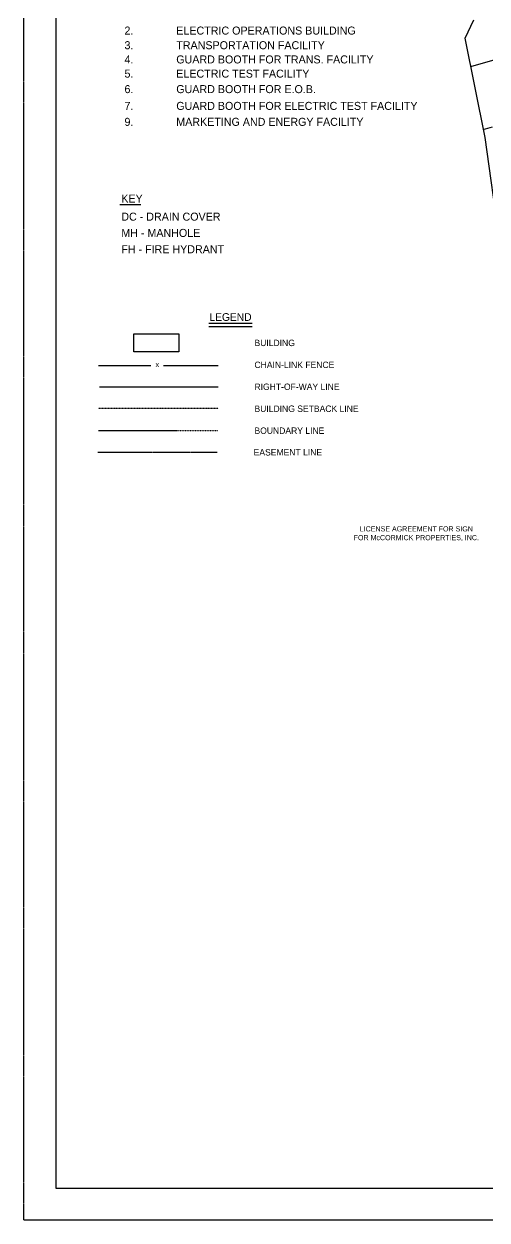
# Model space of a CAD drawing. Header units: inches. Extents: x -46627 to 16189, y -40789 to 47130.
# Drawn here: x -46627 to -37941, y 11291 to 33705 of the extents above; entities that cross this region are included whole.
import ezdxf
from ezdxf.enums import TextEntityAlignment as Align

# ---------------------------------------------------------------- set-up
doc = ezdxf.new("R2010")
doc.units = ezdxf.units.IN
doc.header["$MEASUREMENT"] = 0
for name, pattern in [('DASHED', [0.75, 0.5, -0.25]), ('DASHED2', [0.375, 0.25, -0.125]), ('HIDDEN2', [0.1875, 0.125, -0.0625]), ('PHANTOM2', [31.25, 15.625, -3.125, 3.125, -3.125, 3.125, -3.125])]:
    doc.linetypes.add(name, pattern=pattern)
for name, color, linetype in [('14', 7, 'CONTINUOUS'), ('16', 7, 'CONTINUOUS'), ('55', 7, 'CONTINUOUS'), ('56', 7, 'CONTINUOUS'), ('57', 7, 'CONTINUOUS'), ('7', 7, 'CONTINUOUS')]:
    doc.layers.add(name, color=color, linetype=linetype)
doc.styles.add('txt', font='TXT', dxfattribs={"height": 0.2})

# ---------------------------------------------------------------- blocks, each defined once
blk = doc.blocks.new('BWIRE')
at = {"layer": '16', "color": 6, "linetype": 'Continuous', "style": 'txt'}
blk.add_text('x', height=0.0833, dxfattribs=at).set_placement((0, -0.0282), align=Align.CENTER)

msp = doc.modelspace()

# ---------------------------------------------------------------- linework, layer by layer
at = {"layer": '55', "color": 7, "linetype": 'DASHED'}
for p, q in [((-46627.2896, 11290.7454), (-46627.2896, 47129.8254)), ((3547.4056, 11290.7454), (-46627.2896, 11290.7454))]:
    msp.add_line(p, q, dxfattribs=at)
at = {"layer": '55', "color": 7, "linetype": 'Continuous'}
msp.add_lwpolyline([(-46029.9716, 46521.7554), (-46029.9716, 11888.0634), (2950.0876, 11888.0634), (2950.0876, 46532.5074), (-46029.9716, 46532.5074)], dxfattribs=at)
at = {"layer": '56', "color": 7, "linetype": 'Continuous'}
msp.add_line((-46029.9716, 11888.0634), (-18551.4668, 11888.0634), dxfattribs=at)
at = {"layer": '57', "color": 7, "linetype": 'Continuous'}
for p, q in [((-44825.8112, 30322.7706), (-44435.8112, 30322.7706)), ((-43160.8556, 28096.1754), (-42347.7404, 28096.1754)), ((-43160.8556, 28036.1754), (-42347.7404, 28036.1754)), ((-44566.4096, 27897.867), (-43722.0608, 27897.867)), ((-44566.4096, 27558.051), (-44566.4096, 27897.867)), ((-43722.0608, 27897.867), (-43722.0608, 27558.051)), ((-43722.0608, 27558.051), (-44566.4096, 27558.051)), ((-45212.6576, 26906.8338), (-42987.002, 26906.8338))]:
    msp.add_line(p, q, dxfattribs=at)
at = {"layer": '57', "color": 6, "linetype": 'Continuous'}
for p, q in [((-45228.1136, 27306.6558), (-44247.3956, 27306.6558)), ((-44008.1336, 27306.6558), (-42987.002, 27306.6558))]:
    msp.add_line(p, q, dxfattribs=at)
at = {"layer": '57', "color": 252, "linetype": 'HIDDEN2'}
msp.add_line((-45228.1136, 26501.6778), (-42987.002, 26501.6778), dxfattribs=at)
at = {"layer": '57', "color": 3, "linetype": 'PHANTOM2'}
msp.add_line((-45228.1136, 26083.8414), (-42987.002, 26083.8414), dxfattribs=at)
at = {"layer": '57', "color": 5, "linetype": 'DASHED2'}
msp.add_line((-45243.5696, 25678.6854), (-43002.458, 25678.6854), dxfattribs=at)
at = {"layer": '7', "color": 32, "linetype": 'Continuous'}
for p, q in [((-38246.7716, 32908.7394), (-30992.3156, 34967.8914)), ((-38354.0132, 33439.977), (-38187.0044, 33779.0814)), ((-37977.644, 31575.5874), (-38354.0132, 33439.977)), ((-38013.212, 31728.6762), (-37836.5888, 31778.8098)), ((-37330.5368, 26919.9438), (-37977.644, 31575.5874))]:
    msp.add_line(p, q, dxfattribs=at)

# ---------------------------------------------------------------- block references
at = {"layer": '57', "color": 6, "linetype": 'Continuous', "xscale": 1200.000000000013, "yscale": 1200.000000000013, "zscale": 1200}
msp.add_blockref('BWIRE', (-44125.4348, 27306.6558), dxfattribs=at)

# ---------------------------------------------------------------- texts
at = {"layer": '14', "color": 212, "linetype": 'Continuous', "style": 'txt'}
for s, p in [('LICENSE AGREEMENT FOR SIGN', (-39267.8828, 24194.8578)), ('FOR McCORMICK PROPERTIES, INC.', (-39267.8828, 24030.2862))]:
    msp.add_text(s, height=96, dxfattribs=at).set_placement(p, align=Align.CENTER)
at = {"layer": '57', "color": 7, "linetype": 'Continuous', "style": 'txt'}
for s, width, p in [('2.', 1.00072, (-44741.0468, 33504.9318)), ('ELECTRIC OPERATIONS BUILDING', 0.99976, (-43769.7368, 33504.9318)), ('3.', 1.00072, (-44741.0468, 33230.3646)), ('TRANSPORTATION FACILITY', 0.99976, (-43769.7368, 33230.3646)), ('4.', 1.00072, (-44741.0468, 32964.1974)), ('GUARD BOOTH FOR TRANS. FACILITY', 0.99944, (-43769.7368, 32964.1974)), ('5.', 1.00072, (-44741.0468, 32698.1466)), ('ELECTRIC TEST FACILITY', 0.9996, (-43769.7368, 32698.1466)), ('6.', 1.00144, (-44741.0468, 32407.863)), ('GUARD BOOTH FOR E.O.B.', 0.99968, (-43769.7368, 32407.863)), ('7.', 1.00072, (-44741.0468, 32093.463)), ('GUARD BOOTH FOR ELECTRIC TEST FACILITY', 0.99984, (-43769.7368, 32093.463)), ('9.', 1.00072, (-44741.0468, 31794.8526)), ('MARKETING AND ENERGY FACILITY', 0.99984, (-43769.7368, 31794.8526)), ('KEY', 0.99968, (-44800.6112, 30357.5706)), ('MH - MANHOLE', 0.99984, (-44800.6112, 29713.1706)), ('FH - FIRE HYDRANT', 1.00008, (-44800.6112, 29407.1706))]:
    msp.add_text(s, height=150, dxfattribs=dict(at, width=width)).set_placement(p)
for s, height, p in [('DC - DRAIN COVER', 150, (-44800.6112, 30017.9706)), ('BUILDING', 120, (-42303.4436, 27667.4418)), ('CHAIN-LINK FENCE', 120, (-42303.4436, 27256.0134)), ('RIGHT-OF-WAY LINE', 120, (-42303.4436, 26845.6506)), ('BUILDING SETBACK LINE', 120, (-42303.4436, 26434.2222)), ('BOUNDARY LINE', 120, (-42303.4436, 26022.7938)), ('EASEMENT LINE', 120, (-42318.8996, 25617.6378))]:
    msp.add_text(s, height=height, dxfattribs=at).set_placement(p)
msp.add_text('LEGEND', height=144, dxfattribs=at).set_placement((-42752.9276, 28212.1626), align=Align.MIDDLE)

doc.saveas('drawing.dxf')
